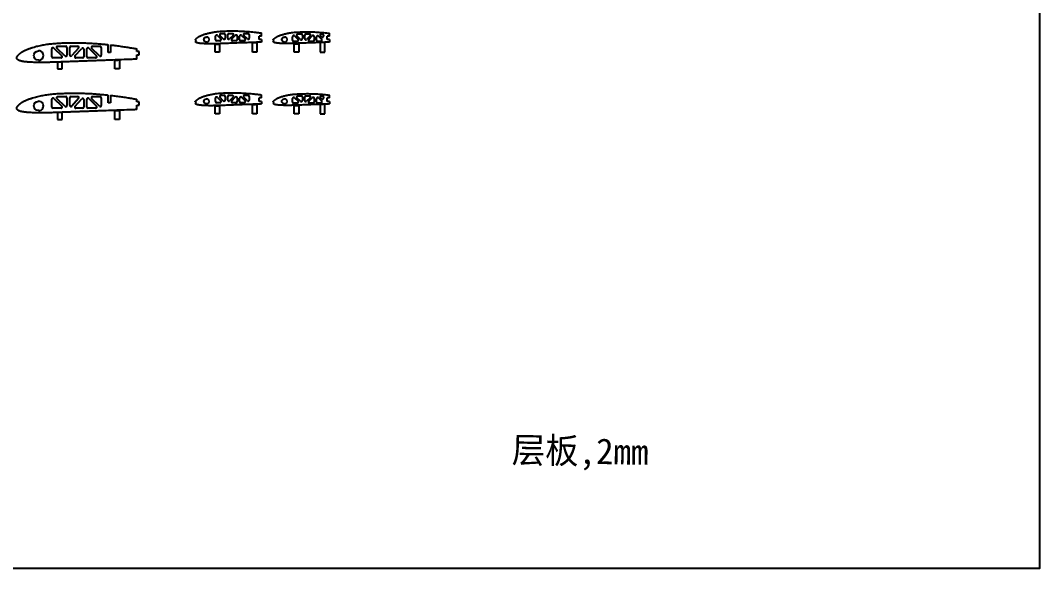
# Model space of a CAD drawing. Header units: millimetres. Extents: x -444 to 897, y -742 to 178.
# Drawn here: x 4 to 897, y -742 to -262 of the extents above; entities that cross this region are included whole.
import ezdxf

# ---------------------------------------------------------------- set-up
doc = ezdxf.new("R2010")
doc.units = ezdxf.units.MM

# ---------------------------------------------------------------- blocks, each defined once
blk = doc.blocks.new('main_wing_第七块翼肋')
at = {"color": 7, "linetype": 'Continuous', "lineweight": 25}
for p, q in [((32.32, 18.28), (39.45, 11.43)), ((42.25, 11.34), (35.12, 18.18)), ((35.81, 19.9), (42.94, 19.9)), ((43.94, 18.9), (43.94, 12.06)), ((46.42, 12.32), (46.42, 18.9)), ((47.42, 19.9), (53.34, 19.9)), ((54.08, 18.23), (48.16, 11.65)), ((50.99, 11.38), (56.91, 17.96)), ((63, 18.19), (69.78, 11.42)), ((72.36, 11.42), (65.59, 18.19)), ((66.3, 19.9), (73.07, 19.9)), ((74.07, 18.9), (74.07, 12.13)), ((80.14, 14.37), (80.14, 21.26)), ((82.14, 21.03), (82.14, 14.37)), ((30.63, 10.71), (30.63, 17.55)), ((38.76, 9.71), (31.63, 9.71)), ((57.66, 9.71), (51.74, 9.71)), ((58.66, 17.29), (58.66, 10.71)), ((61.3, 10.71), (61.3, 17.48)), ((69.07, 9.71), (62.3, 9.71)), ((82.14, 14.37), (80.14, 14.37)), ((105.14, 15.42), (105.14, 17.66)), ((107.14, 15.42), (105.14, 15.42)), ((105.14, 12.42), (107.14, 12.42)), ((105.14, 8.56), (105.14, 12.42)), ((107.14, 12.42), (107.14, 15.42)), ((35.86, 5.91), (35.66, 5.9)), ((35.66, 5.9), (35.66, 0)), ((35.66, 0), (39.66, 0)), ((35.86, 6.01), (35.86, 5.91)), ((36.06, 5.92), (36.06, 6.02)), ((37.06, 5.95), (36.06, 5.92)), ((37.06, 6.05), (37.06, 5.95)), ((37.26, 5.96), (37.26, 6.06)), ((38.26, 6), (37.26, 5.96)), ((38.26, 6.1), (38.26, 6)), ((38.46, 6.01), (38.46, 6.11)), ((39.46, 6.04), (38.46, 6.01)), ((39.46, 6.14), (39.46, 6.04)), ((39.66, 0), (39.66, 6.15)), ((85.96, 0), (85.96, 7.76)), ((85.96, 7.76), (86.17, 7.76)), ((86.17, 7.76), (86.17, 7.86)), ((86.37, 7.87), (86.37, 7.77)), ((86.37, 7.77), (87.36, 7.81)), ((87.36, 7.81), (87.36, 7.91)), ((87.56, 7.91), (87.56, 7.82)), ((87.56, 7.82), (88.56, 7.85)), ((88.56, 7.85), (88.56, 7.95)), ((88.76, 7.96), (88.76, 7.86)), ((88.76, 7.86), (89.76, 7.9)), ((89.76, 7.9), (89.76, 7.99)), ((89.96, 8), (89.96, 0)), ((89.96, 0), (85.96, 0))]:
    blk.add_line(p, q, dxfattribs=at)
for centre, radius, start, end in [((31.63, 17.55), 1, 46.18731, 180), ((35.81, 18.9), 1, 90, 226.18731), ((42.94, 18.9), 1, 360, 90), ((47.42, 18.9), 1, 90, 180), ((53.34, 18.9), 1, 318.02954, 90), ((57.66, 17.29), 1, 0, 138.02954), ((62.3, 17.48), 1, 45, 180), ((66.3, 18.9), 1, 90, 225), ((73.07, 18.9), 1, 0, 90), ((19.31, 11.78), 4.1, 268.1337, 91.8663), ((31.63, 10.71), 1, 180, 270), ((38.76, 10.71), 1, 270, 46.18731), ((42.94, 12.06), 1, 226.18731, 0), ((47.42, 12.32), 1, 180, 318.02954), ((51.74, 10.71), 1, 138.02954, 270), ((57.66, 10.71), 1, 270, 0), ((62.3, 10.71), 1, 180, 270), ((69.07, 10.71), 1, 270, 45), ((73.07, 12.13), 1, 225, 0)]:
    blk.add_arc(centre, radius, start, end, dxfattribs=at)
for points, knots in [([(35.86, 6.01), (35.68, 6), (34.76, 5.97), (33.08, 5.91), (30.82, 5.84), (28.56, 5.79), (26.3, 5.74), (24.04, 5.71), (21.78, 5.69), (19.51, 5.7), (17.25, 5.73), (14.99, 5.78), (12.74, 5.88), (10.85, 5.97), (9.35, 6.06), (8.22, 6.16), (7.1, 6.28), (5.98, 6.44), (5.05, 6.61), (4.31, 6.76), (3.57, 6.9), (2.66, 7.12), (1.78, 7.48), (1.15, 7.9), (0.72, 8.26), (0.34, 8.69), (0.05, 9.18), (-0.09, 9.73), (0, 10.3), (0.23, 10.82), (0.54, 11.29), (0.9, 11.73), (1.29, 12.14), (1.69, 12.54), (2.09, 12.94), (2.5, 13.32), (2.93, 13.7), (3.37, 14.05), (3.97, 14.5), (4.76, 15.03), (5.73, 15.59), (6.74, 16.11), (7.76, 16.59), (8.8, 17.03), (9.85, 17.45), (10.91, 17.84), (11.98, 18.21), (13.05, 18.57), (14.49, 19.02), (16.3, 19.54), (18.5, 20.09), (20.7, 20.59), (22.92, 21.03), (25.15, 21.42), (27.38, 21.75), (29.63, 22.03), (31.88, 22.26), (34.88, 22.5), (38.64, 22.7), (43.16, 22.85), (47.68, 22.94), (52.21, 22.96), (56.73, 22.9), (61.25, 22.74), (65.76, 22.5), (70.27, 22.18), (74.78, 21.8), (78.07, 21.48), (79.85, 21.29), (80.14, 21.26)], [0.3667156, 0.3667156, 0.3667156, 0.3667156, 0.3685193, 0.3763154, 0.3841115, 0.3919075, 0.3997036, 0.4074996, 0.4152957, 0.4230917, 0.4308878, 0.4386839, 0.4464799, 0.454276, 0.458174, 0.462072, 0.4659701, 0.4698681, 0.4737661, 0.4757151, 0.4776641, 0.4815622, 0.4854602, 0.4874092, 0.4893582, 0.4913072, 0.4932563, 0.4952053, 0.4971543, 0.4991033, 0.5010523, 0.5030013, 0.5049503, 0.5068994, 0.5088484, 0.5107974, 0.5127464, 0.5146954, 0.5166444, 0.5205425, 0.5244405, 0.5283385, 0.5322365, 0.5361346, 0.5400326, 0.5439306, 0.5478287, 0.5517267, 0.5556247, 0.5634208, 0.5712168, 0.5790129, 0.5868089, 0.594605, 0.6024011, 0.6101971, 0.6179932, 0.6257892, 0.6413814, 0.6569735, 0.6725656, 0.6881577, 0.7037498, 0.7193419, 0.734934, 0.7505262, 0.7661183, 0.7817104, 0.7847081, 0.7847081, 0.7847081, 0.7847081]), ([(82.14, 21.03), (82.68, 20.97), (84.72, 20.73), (88.26, 20.28), (92.73, 19.66), (97.21, 18.98), (101.34, 18.31), (103.98, 17.86), (105.14, 17.66)], [0.79164773, 0.79164773, 0.79164773, 0.79164773, 0.7973025, 0.81289462, 0.82848673, 0.84407885, 0.85967096, 0.87182066, 0.87182066, 0.87182066, 0.87182066]), ([(19.04, 7.68), (16.31, 7.68), (14.94, 10.41), (14.94, 13.14), (16.31, 15.88), (19.04, 15.88)], [0, 0, 0, 0, 0.5, 0.5, 1, 1, 1, 1]), ([(86.17, 7.86), (83.53, 7.77), (79.39, 7.61), (73.74, 7.41), (69.23, 7.24), (64.71, 7.07), (60.19, 6.91), (55.67, 6.74), (51.15, 6.58), (46.63, 6.41), (42.87, 6.27), (40.54, 6.18), (39.72, 6.15), (39.66, 6.15)], [0.1931222, 0.1931222, 0.1931222, 0.1931222, 0.2203942, 0.2359864, 0.2515785, 0.2671706, 0.2827627, 0.2983548, 0.3139469, 0.329539, 0.3451312, 0.3529272, 0.3536117, 0.3536117, 0.3536117, 0.3536117]), ([(105.14, 8.56), (103.71, 8.51), (99.27, 8.34), (94.21, 8.16), (90.58, 8.02), (89.96, 8)], [0.12764227, 0.12764227, 0.12764227, 0.12764227, 0.14243367, 0.1736179, 0.18001836, 0.18001836, 0.18001836, 0.18001836])]:
    blk.add_open_spline(points, degree=3, knots=knots, dxfattribs=at)
for points in [[(19.04, 15.88), (19.09, 15.88), (19.13, 15.88), (19.18, 15.87)], [(19.18, 7.68), (19.13, 7.68), (19.09, 7.68), (19.04, 7.68)], [(37.06, 6.05), (36.73, 6.04), (36.39, 6.03), (36.06, 6.02)], [(38.26, 6.1), (37.92, 6.09), (37.59, 6.07), (37.26, 6.06)], [(39.46, 6.14), (39.12, 6.13), (38.79, 6.12), (38.46, 6.11)], [(87.36, 7.91), (87.03, 7.89), (86.7, 7.88), (86.37, 7.87)], [(88.56, 7.95), (88.23, 7.94), (87.9, 7.93), (87.56, 7.91)], [(89.76, 7.99), (89.43, 7.98), (89.1, 7.97), (88.76, 7.96)]]:
    blk.add_open_spline(points, degree=3, dxfattribs=at)
blk = doc.blocks.new('tail_第四块翼肋')
at = {"color": 7, "linetype": 'Continuous', "lineweight": 25}
for p, q in [((0.76, 9.95), (0, 9.19)), ((0.04, 10.67), (0.76, 9.95)), ((17.75, 10.74), (17.75, 13.77)), ((21.66, 9.74), (18.75, 9.74)), ((19.47, 14.46), (22.38, 11.43)), ((24.64, 11.53), (21.73, 14.56)), ((22.45, 16.25), (25.36, 16.25)), ((26.36, 15.25), (26.36, 12.22)), ((28.47, 12.15), (28.47, 15.25)), ((29.47, 16.25), (32.56, 16.25)), ((33.27, 14.54), (30.17, 11.45)), ((32.03, 11.45), (35.12, 14.54)), ((35.83, 9.74), (32.73, 9.74)), ((36.83, 13.84), (36.83, 10.74)), ((38.88, 10.74), (38.88, 13.84)), ((42.98, 9.74), (39.88, 9.74)), ((40.59, 14.54), (43.69, 11.45)), ((45.69, 11.45), (42.59, 14.54)), ((43.3, 16.25), (46.4, 16.25)), ((47.4, 15.25), (47.4, 12.15)), ((58, 13.95), (56, 13.95)), ((56, 10.95), (56, 13.95)), ((58, 10.95), (56, 10.95)), ((58, 13.95), (58, 16.7)), ((58, 10.95), (58, 8.66)), ((17.37, 6.94), (17.57, 6.95)), ((17.37, 0), (17.37, 6.94)), ((17.57, 6.95), (17.57, 7.22)), ((17.77, 7.22), (17.77, 6.95)), ((17.77, 6.95), (18.77, 6.98)), ((18.77, 6.98), (18.77, 7.25)), ((18.97, 7.25), (18.97, 6.98)), ((18.97, 6.98), (19.97, 7.01)), ((19.97, 7.01), (19.97, 7.28)), ((20.17, 7.28), (20.17, 7.01)), ((20.17, 7.01), (21.17, 7.04)), ((21.17, 7.04), (21.17, 7.31)), ((21.37, 7.32), (21.37, 0)), ((50.12, 8.25), (50.32, 8.26)), ((50.12, 0), (50.12, 8.25)), ((50.32, 8.26), (50.32, 8.38)), ((50.52, 8.39), (50.52, 8.27)), ((50.52, 8.27), (51.52, 8.3)), ((51.52, 8.3), (51.52, 8.43)), ((51.72, 8.43), (51.72, 8.31)), ((51.72, 8.31), (52.72, 8.35)), ((52.72, 8.35), (52.72, 8.47)), ((52.92, 8.48), (52.92, 8.36)), ((52.92, 8.36), (53.92, 8.39)), ((53.92, 8.39), (53.92, 8.51)), ((54.12, 8.52), (54.12, 0)), ((21.37, 0), (17.37, 0)), ((54.12, 0), (50.12, 0))]:
    blk.add_line(p, q, dxfattribs=at)
for centre, radius, start, end in [((10.1, 10.95), 2.2, 266.86371, 93.13629), ((18.75, 13.77), 1, 43.8767, 180), ((18.75, 10.74), 1, 180, 270), ((22.45, 15.25), 1, 90, 223.8767), ((21.66, 10.74), 1, 270, 43.8767), ((25.36, 12.22), 1, 223.8767, 0), ((25.36, 15.25), 1, 0, 90), ((29.47, 15.25), 1, 90, 180), ((29.47, 12.15), 1, 180, 315), ((32.73, 10.74), 1, 135, 270), ((32.56, 15.25), 1, 315, 90), ((35.83, 13.84), 1, 360, 135), ((35.83, 10.74), 1, 270, 0), ((39.88, 13.84), 1, 45, 180), ((39.88, 10.74), 1, 180, 270), ((43.3, 15.25), 1, 90, 225), ((42.98, 10.74), 1, 270, 45), ((46.4, 12.15), 1, 225, 0), ((46.4, 15.25), 1, 360, 90)]:
    blk.add_arc(centre, radius, start, end, dxfattribs=at)
for points, knots in [([(0.04, 10.67), (0.07, 10.73), (0.18, 10.89), (0.39, 11.14), (0.64, 11.41), (0.9, 11.67), (1.16, 11.93), (1.43, 12.18), (1.81, 12.51), (2.29, 12.89), (2.91, 13.3), (3.55, 13.67), (4.21, 14.01), (4.88, 14.33), (5.57, 14.62), (6.25, 14.89), (6.95, 15.15), (7.65, 15.39), (8.35, 15.62), (9.3, 15.92), (10.49, 16.26), (11.92, 16.62), (13.37, 16.95), (14.82, 17.24), (16.28, 17.49), (17.75, 17.71), (19.71, 17.95), (22.17, 18.17), (25.13, 18.33), (28.1, 18.43), (31.06, 18.49), (34.03, 18.5), (36.99, 18.46), (39.95, 18.36), (42.92, 18.2), (45.87, 17.99), (48.83, 17.74), (51.78, 17.45), (54.72, 17.12), (56.8, 16.86), (57.89, 16.71), (58, 16.7)], [0.4977977, 0.4977977, 0.4977977, 0.4977977, 0.4988977, 0.5008465, 0.5027953, 0.5047441, 0.506693, 0.5086418, 0.5105906, 0.5144882, 0.5183859, 0.5222835, 0.5261812, 0.5300788, 0.5339764, 0.5378741, 0.5417717, 0.5456693, 0.549567, 0.5534646, 0.5612599, 0.5690552, 0.5768504, 0.5846457, 0.592441, 0.6002363, 0.6080316, 0.6236221, 0.6392127, 0.6548032, 0.6703938, 0.6859843, 0.7015749, 0.7171654, 0.732756, 0.7483465, 0.7639371, 0.7795276, 0.7951182, 0.8107087, 0.8124831, 0.8124831, 0.8124831, 0.8124831]), ([(17.57, 7.22), (17.39, 7.22), (16.72, 7.2), (15.55, 7.19), (14.07, 7.18), (12.59, 7.18), (11.11, 7.2), (9.63, 7.24), (8.14, 7.3), (6.66, 7.37), (5.43, 7.46), (4.45, 7.56), (3.71, 7.67), (2.99, 7.8), (2.26, 7.95), (1.54, 8.11), (0.96, 8.35), (0.55, 8.62), (0.27, 8.86), (0.09, 9.06), (0.01, 9.18), (0, 9.19)], [0.39475681, 0.39475681, 0.39475681, 0.39475681, 0.39755909, 0.40535437, 0.41314965, 0.42094492, 0.4287402, 0.43653547, 0.44433075, 0.45212603, 0.4599213, 0.46381894, 0.46771658, 0.47161422, 0.47551186, 0.47940949, 0.48330713, 0.48525595, 0.48720477, 0.48915359, 0.48940849, 0.48940849, 0.48940849, 0.48940849]), ([(9.86, 8.75), (8.39, 8.75), (7.66, 10.22), (7.66, 11.68), (8.39, 13.15), (9.86, 13.15)], [0, 0, 0, 0, 0.5, 0.5, 1, 1, 1, 1]), ([(50.32, 8.38), (49.6, 8.36), (47.89, 8.29), (45.19, 8.19), (42.22, 8.08), (39.26, 7.98), (35.31, 7.83), (31.36, 7.69), (27.41, 7.54), (24.94, 7.45), (22.93, 7.37), (21.9, 7.34), (21.37, 7.32)], [0.2224343, 0.2224343, 0.2224343, 0.2224343, 0.2338583, 0.2494488, 0.2650394, 0.2806299, 0.2962205, 0.3274016, 0.3429922, 0.3585827, 0.366378, 0.3747742, 0.3747742, 0.3747742, 0.3747742])]:
    blk.add_open_spline(points, degree=3, knots=knots, dxfattribs=at)
for points in [[(9.86, 13.15), (9.9, 13.15), (9.94, 13.15), (9.98, 13.15)], [(9.98, 8.75), (9.94, 8.75), (9.9, 8.75), (9.86, 8.75)], [(18.77, 7.25), (18.44, 7.24), (18.1, 7.23), (17.77, 7.22)], [(19.97, 7.28), (19.64, 7.27), (19.3, 7.26), (18.97, 7.25)], [(21.17, 7.31), (20.84, 7.3), (20.5, 7.29), (20.17, 7.28)], [(51.52, 8.43), (51.19, 8.41), (50.85, 8.4), (50.52, 8.39)], [(52.72, 8.47), (52.39, 8.46), (52.05, 8.45), (51.72, 8.43)], [(53.92, 8.51), (53.59, 8.5), (53.25, 8.49), (52.92, 8.48)], [(58, 8.66), (56.71, 8.62), (55.41, 8.57), (54.12, 8.52)]]:
    blk.add_open_spline(points, degree=3, dxfattribs=at)
blk = doc.blocks.new('tail_第五块翼肋')
at = {"color": 7, "linetype": 'Continuous', "lineweight": 25}
for p, q in [((0.74, 9.95), (0, 9.21)), ((0.03, 10.66), (0.74, 9.95)), ((17.04, 10.32), (17.04, 13.44)), ((21.2, 9.32), (18.04, 9.32)), ((18.75, 14.15), (21.9, 11.03)), ((24.11, 11.01), (20.96, 14.13)), ((21.66, 15.84), (24.82, 15.84)), ((25.82, 14.84), (25.82, 11.72)), ((27.74, 11.74), (27.74, 14.84)), ((28.74, 15.84), (31.84, 15.84)), ((32.55, 14.13), (29.45, 11.03)), ((31.27, 11.03), (34.37, 14.13)), ((35.07, 9.32), (31.97, 9.32)), ((36.07, 13.42), (36.07, 10.32)), ((38.09, 10.32), (38.09, 13.31)), ((41.9, 9.32), (39.09, 9.32)), ((39.82, 14), (42.63, 11.01)), ((42.49, 13.15), (41.55, 14.15)), ((42.27, 15.84), (43.22, 15.84)), ((44.22, 14.84), (44.22, 13.83)), ((49.32, 13.95), (47.32, 13.95)), ((47.32, 10.95), (47.32, 13.95)), ((49.32, 10.95), (47.32, 10.95)), ((49.32, 13.95), (49.32, 16.48)), ((49.32, 10.95), (49.32, 8.66)), ((18.58, 7.19), (18.78, 7.2)), ((18.58, 0), (18.58, 7.19)), ((22.58, 0), (18.58, 0)), ((18.78, 7.2), (18.78, 7.55)), ((18.98, 7.55), (18.98, 7.2)), ((18.98, 7.2), (19.98, 7.23)), ((19.98, 7.23), (19.98, 7.59)), ((20.18, 7.59), (20.18, 7.23)), ((20.18, 7.23), (21.18, 7.26)), ((21.18, 7.26), (21.18, 7.63)), ((21.38, 7.64), (21.38, 7.26)), ((21.38, 7.26), (22.38, 7.29)), ((22.38, 7.29), (22.38, 7.67)), ((22.58, 7.68), (22.58, 0)), ((41.59, 8.25), (41.39, 8.24)), ((41.39, 8.24), (41.39, 0)), ((41.39, 0), (45.39, 0)), ((41.59, 8.38), (41.59, 8.25)), ((41.79, 8.26), (41.79, 8.39)), ((42.79, 8.29), (41.79, 8.26)), ((42.79, 8.42), (42.79, 8.29)), ((42.99, 8.3), (42.99, 8.43)), ((43.99, 8.34), (42.99, 8.3)), ((43.99, 8.47), (43.99, 8.34)), ((44.19, 8.34), (44.19, 8.48)), ((45.19, 8.38), (44.19, 8.34)), ((45.19, 8.51), (45.19, 8.38)), ((45.39, 0), (45.39, 8.52))]:
    blk.add_line(p, q, dxfattribs=at)
for centre, radius, start, end in [((10.08, 10.95), 2.2, 266.86371, 93.13629), ((18.04, 13.44), 1, 45.33506, 180), ((18.04, 10.32), 1, 180, 270), ((21.66, 14.84), 1, 90, 225.33506), ((21.2, 10.32), 1, 270, 45.33506), ((24.82, 11.72), 1, 225.33506, 0), ((24.82, 14.84), 1, 0, 90), ((28.74, 14.84), 1, 90, 180), ((28.74, 11.74), 1, 180, 315), ((31.97, 10.32), 1, 135, 270), ((31.84, 14.84), 1, 315, 90), ((35.07, 13.42), 1, 360, 135), ((35.07, 10.32), 1, 270, 0), ((39.09, 13.31), 1, 43.23907, 180), ((39.09, 10.32), 1, 180, 270), ((42.27, 14.84), 1, 90, 223.23907), ((41.9, 10.32), 1, 270, 43.23907), ((43.22, 13.83), 1, 223.23907, 0), ((43.22, 14.84), 1, 0, 90)]:
    blk.add_arc(centre, radius, start, end, dxfattribs=at)
for points, knots in [([(18.78, 7.55), (18.55, 7.54), (17.88, 7.52), (16.76, 7.49), (15.41, 7.46), (14.07, 7.44), (12.73, 7.44), (11.38, 7.44), (10.04, 7.46), (8.69, 7.49), (7.35, 7.55), (6.01, 7.61), (4.89, 7.69), (4, 7.79), (3.33, 7.88), (2.67, 8), (2.01, 8.13), (1.35, 8.28), (0.83, 8.5), (0.46, 8.75), (0.21, 8.96), (0.06, 9.12), (0, 9.21)], [0.3780613, 0.3780613, 0.3780613, 0.3780613, 0.3819685, 0.3897638, 0.3975591, 0.4053544, 0.4131496, 0.4209449, 0.4287402, 0.4365355, 0.4443308, 0.452126, 0.4599213, 0.4638189, 0.4677166, 0.4716142, 0.4755119, 0.4794095, 0.4833071, 0.485256, 0.4872048, 0.4890246, 0.4890246, 0.4890246, 0.4890246]), ([(0.03, 10.66), (0.05, 10.7), (0.14, 10.82), (0.31, 11.03), (0.54, 11.27), (0.78, 11.51), (1.02, 11.75), (1.26, 11.98), (1.6, 12.27), (2.04, 12.62), (2.6, 12.99), (3.18, 13.33), (3.78, 13.63), (4.39, 13.92), (5.01, 14.18), (5.63, 14.43), (6.27, 14.66), (6.9, 14.88), (7.54, 15.1), (8.39, 15.36), (9.47, 15.67), (10.78, 16), (12.09, 16.3), (13.41, 16.56), (14.73, 16.79), (16.06, 16.99), (17.84, 17.21), (20.07, 17.41), (22.76, 17.55), (25.45, 17.64), (28.14, 17.7), (30.83, 17.71), (33.51, 17.67), (36.2, 17.58), (38.89, 17.43), (41.57, 17.25), (44.25, 17.02), (46.83, 16.76), (48.52, 16.58), (49.32, 16.48)], [0.4981847, 0.4981847, 0.4981847, 0.4981847, 0.4988977, 0.5008465, 0.5027953, 0.5047441, 0.506693, 0.5086418, 0.5105906, 0.5144882, 0.5183859, 0.5222835, 0.5261812, 0.5300788, 0.5339764, 0.5378741, 0.5417717, 0.5456693, 0.549567, 0.5534646, 0.5612599, 0.5690552, 0.5768504, 0.5846457, 0.592441, 0.6002363, 0.6080316, 0.6236221, 0.6392127, 0.6548032, 0.6703938, 0.6859843, 0.7015749, 0.7171654, 0.732756, 0.7483465, 0.7639371, 0.7795276, 0.7934714, 0.7934714, 0.7934714, 0.7934714]), ([(9.84, 8.75), (8.38, 8.75), (7.64, 10.22), (7.64, 11.68), (8.38, 13.15), (9.84, 13.15)], [0, 0, 0, 0, 0.5, 0.5, 1, 1, 1, 1]), ([(41.59, 8.38), (41.38, 8.37), (40.27, 8.33), (38.26, 8.26), (35.57, 8.16), (32.89, 8.06), (30.2, 7.96), (27.51, 7.87), (24.97, 7.77), (23.32, 7.71), (22.58, 7.68)], [0.2457275, 0.2457275, 0.2457275, 0.2457275, 0.2494488, 0.2650394, 0.2806299, 0.2962205, 0.3118111, 0.3274016, 0.3429922, 0.3560255, 0.3560255, 0.3560255, 0.3560255])]:
    blk.add_open_spline(points, degree=3, knots=knots, dxfattribs=at)
for points in [[(9.84, 13.15), (9.88, 13.15), (9.92, 13.15), (9.96, 13.15)], [(9.96, 8.75), (9.92, 8.75), (9.88, 8.75), (9.84, 8.75)], [(19.98, 7.59), (19.64, 7.58), (19.31, 7.56), (18.98, 7.55)], [(21.18, 7.63), (20.84, 7.62), (20.51, 7.6), (20.18, 7.59)], [(22.38, 7.67), (22.04, 7.66), (21.71, 7.65), (21.38, 7.64)], [(42.79, 8.42), (42.46, 8.41), (42.12, 8.4), (41.79, 8.39)], [(43.99, 8.47), (43.65, 8.46), (43.32, 8.44), (42.99, 8.43)], [(45.19, 8.51), (44.85, 8.5), (44.52, 8.49), (44.19, 8.48)], [(49.32, 8.66), (48.01, 8.62), (46.7, 8.57), (45.39, 8.52)]]:
    blk.add_open_spline(points, degree=3, dxfattribs=at)

msp = doc.modelspace()

# ---------------------------------------------------------------- linework, layer by layer
msp.add_lwpolyline([(-23.25, 178.29), (896.75, 178.29), (896.75, -741.71), (-23.25, -741.71)], close=True)

# ---------------------------------------------------------------- block references
at = {"color": 7, "linetype": 'Continuous'}
for name, p in [('tail_第四块翼肋', (157.06, -289.63)), ('tail_第五块翼肋', (225.26, -289.63)), ('main_wing_第七块翼肋', (0.78, -304.44)), ('main_wing_第七块翼肋', (0.78, -348.54)), ('tail_第四块翼肋', (157.06, -343.75)), ('tail_第五块翼肋', (225.26, -343.75))]:
    msp.add_blockref(name, p, dxfattribs=at)

# ---------------------------------------------------------------- texts
msp.add_text('层板,2mm', height=22.495, rotation=359.04558).set_placement((434.27, -648.92))

doc.saveas('drawing.dxf')
